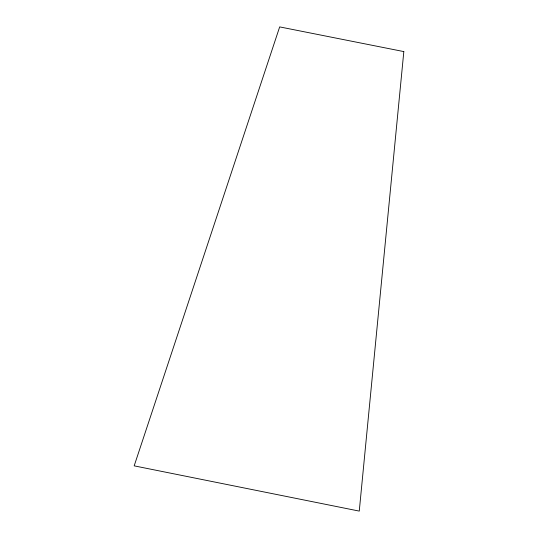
<?xml version="1.0" encoding="UTF-8"?>
<svg xmlns="http://www.w3.org/2000/svg" width="538" height="538" viewBox="0 0 538 538"><rect width="100%" height="100%" fill="white"/><g stroke="black" fill="none" stroke-linecap="round" stroke-linejoin="round"><path stroke-width="0.81" d="M403.823 51.587L359.263 511.1L134.177 465.854L279.679 26.9L403.823 51.587"/></g></svg>
